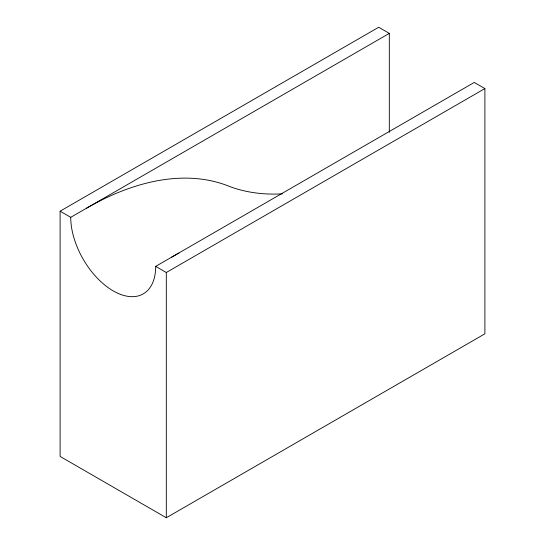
<?xml version="1.0" encoding="UTF-8"?>
<svg xmlns="http://www.w3.org/2000/svg" width="545" height="545" viewBox="0 0 545 545"><rect width="100%" height="100%" fill="white"/><g stroke="black" fill="none" stroke-linecap="round" stroke-linejoin="round"><path stroke-width="0.82" d="M60.107 211.188L70.727 217.319A60.073 34.682 60 0 0 113.203 290.894A60.073 34.682 60 0 0 155.686 266.369L474.273 82.431L484.893 88.562L484.893 333.812L166.307 517.75L60.107 456.438L60.107 211.188L378.693 27.25L389.314 33.381L389.314 132.326M70.727 217.319L389.314 33.381M155.686 266.369L166.307 272.5L484.893 88.562M166.307 272.5L166.307 517.75M171.614 257.172A311.256 179.707 -60 0 1 179.039 253.023M86.655 208.122A311.256 179.707 -60 0 1 230.024 186.662A333.24 192.399 -60 0 0 282.371 193.843"/></g></svg>
